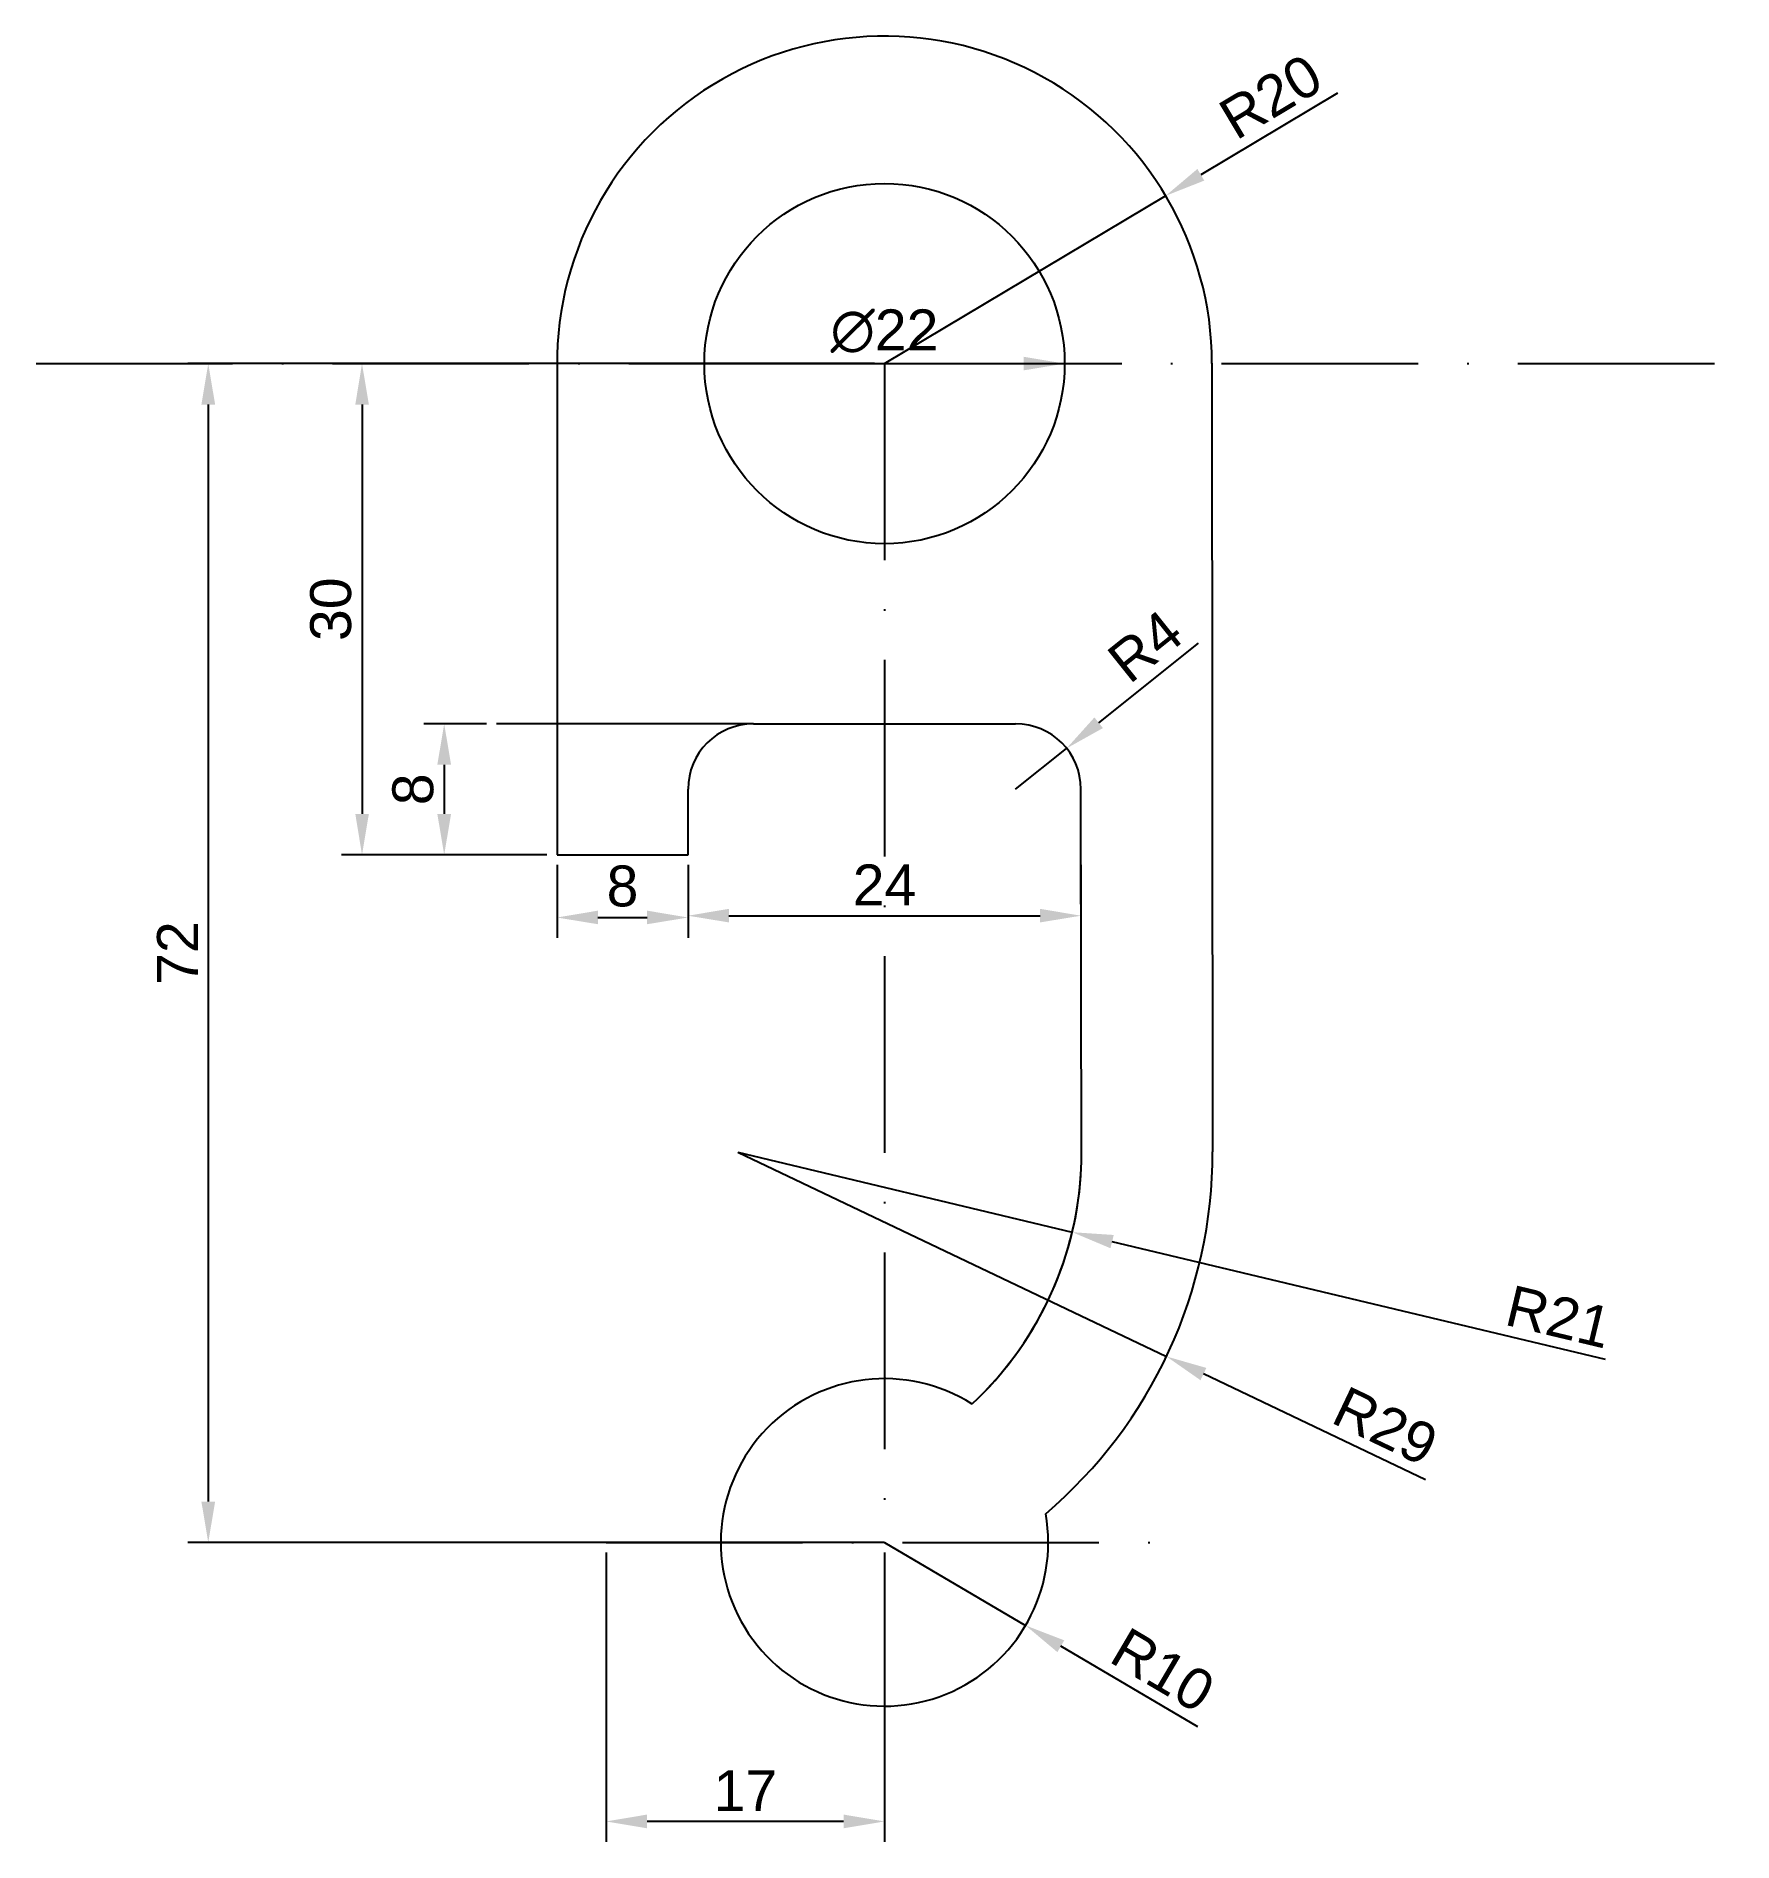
# Model space of a CAD drawing. Header units: millimetres. Extents: x 3141 to 3245, y 1824 to 1935.
import ezdxf

# ---------------------------------------------------------------- set-up
doc = ezdxf.new("R2010")
doc.units = ezdxf.units.MM
doc.linetypes.add('ACAD_ISO10W100', pattern=[18, 12, -3, 0, -3])
doc.layers.add('dash', color=30, linetype='ACAD_ISO10W100')
doc.styles.get("Standard").update_dxf_attribs({"font": 'arial.ttf'})
doc.dimstyles.new('ISO-25', dxfattribs={"dimtxt": 2.5, "dimasz": 2.5, "dimexe": 1.25, "dimexo": 0.625, "dimtad": 1, "dimtxsty": 'Standard', "dimcen": 2.5, "dimadec": 0, "dimazin": 0, "dimtfac": 1, "dimtmove": 0, "dimatfit": 3, "dimfxl": 1, "dimarcsym": 0})

# ---------------------------------------------------------------- blocks, each defined once
blk = doc.blocks.new('*D2')
at = {"color": 0, "lineweight": -2, "transparency": 16777216}
for p, q in [((3192.42, 1914.56), (3150.49, 1914.56)), ((3151.74, 1912.06), (3151.74, 1845.06)), ((3192.42, 1842.56), (3150.49, 1842.56))]:
    blk.add_line(p, q, dxfattribs=at)
at = {"color": 0, "transparency": 16777216}
for points in [[(3151.32, 1912.06), (3152.16, 1912.06), (3151.74, 1914.56)], [(3151.32, 1845.06), (3152.16, 1845.06), (3151.74, 1842.56)]]:
    blk.add_solid(points, dxfattribs=at)
at = {"layer": 'Defpoints', "color": 0, "transparency": 16777216}
for p in [(3193.04, 1914.56), (3151.74, 1842.56), (3193.04, 1842.56)]:
    blk.add_point(p, dxfattribs=at)
at = {"color": 0, "transparency": 16777216, "insert": (3149.86, 1878.56), "char_height": 2.5, "attachment_point": 5, "rotation": 90}
blk.add_mtext('72', dxfattribs=at)
blk = doc.blocks.new('*D4')
at = {"color": 0, "lineweight": -2, "transparency": 16777216}
for p, q in [((3172.42, 1914.56), (3159.88, 1914.56)), ((3161.13, 1912.06), (3161.13, 1887.06)), ((3172.42, 1884.56), (3159.88, 1884.56))]:
    blk.add_line(p, q, dxfattribs=at)
at = {"color": 0, "transparency": 16777216}
for points in [[(3160.72, 1912.06), (3161.55, 1912.06), (3161.13, 1914.56)], [(3160.72, 1887.06), (3161.55, 1887.06), (3161.13, 1884.56)]]:
    blk.add_solid(points, dxfattribs=at)
at = {"layer": 'Defpoints', "color": 0, "transparency": 16777216}
for p in [(3173.04, 1914.56), (3161.13, 1884.56), (3173.04, 1884.56)]:
    blk.add_point(p, dxfattribs=at)
at = {"color": 0, "transparency": 16777216, "insert": (3159.23, 1899.56), "char_height": 2.5, "attachment_point": 5, "rotation": 90}
blk.add_mtext('30', dxfattribs=at)
blk = doc.blocks.new('*D5')
at = {"color": 0, "lineweight": -2, "transparency": 16777216}
for p, q in [((3176.04, 1841.94), (3176.04, 1824.27)), ((3193.04, 1841.94), (3193.04, 1824.27)), ((3190.54, 1825.52), (3178.54, 1825.52))]:
    blk.add_line(p, q, dxfattribs=at)
at = {"color": 0, "transparency": 16777216}
for points in [[(3178.54, 1825.94), (3178.54, 1825.1), (3176.04, 1825.52)], [(3190.54, 1825.94), (3190.54, 1825.1), (3193.04, 1825.52)]]:
    blk.add_solid(points, dxfattribs=at)
at = {"layer": 'Defpoints', "color": 0, "transparency": 16777216}
for p in [(3176.04, 1842.56), (3193.04, 1842.56), (3176.04, 1825.52)]:
    blk.add_point(p, dxfattribs=at)
at = {"color": 0, "transparency": 16777216, "insert": (3184.54, 1827.4), "char_height": 2.5, "attachment_point": 5}
blk.add_mtext('17', dxfattribs=at)
blk = doc.blocks.new('*D6')
at = {"color": 0, "lineweight": -2, "transparency": 16777216}
for p, q in [((3193.04, 1842.56), (3201.66, 1837.49)), ((3212.18, 1831.29), (3203.81, 1836.22))]:
    blk.add_line(p, q, dxfattribs=at)
at = {"color": 0, "transparency": 16777216}
blk.add_solid([(3204.02, 1836.58), (3203.6, 1835.86), (3201.66, 1837.49)], dxfattribs=at)
at = {"layer": 'Defpoints', "color": 0, "transparency": 16777216}
for p in [(3193.04, 1842.56), (3201.66, 1837.49)]:
    blk.add_point(p, dxfattribs=at)
at = {"color": 0, "transparency": 16777216, "insert": (3210.04, 1834.76), "char_height": 2.5, "attachment_point": 5, "rotation": 329.5049}
blk.add_mtext('R10', dxfattribs=at)
blk = doc.blocks.new('*D7')
at = {"color": 0, "lineweight": -2, "transparency": 16777216}
for p, q in [((3184.08, 1866.39), (3210.26, 1853.92)), ((3226.08, 1846.39), (3212.52, 1852.85))]:
    blk.add_line(p, q, dxfattribs=at)
at = {"color": 0, "transparency": 16777216}
blk.add_solid([(3212.7, 1853.22), (3212.34, 1852.47), (3210.26, 1853.92)], dxfattribs=at)
at = {"layer": 'Defpoints', "color": 0, "transparency": 16777216}
for p in [(3184.08, 1866.39), (3210.26, 1853.92)]:
    blk.add_point(p, dxfattribs=at)
at = {"color": 0, "transparency": 16777216, "insert": (3223.63, 1849.66), "char_height": 2.5, "attachment_point": 5, "rotation": 334.5344}
blk.add_mtext('R29', dxfattribs=at)
blk = doc.blocks.new('*D8')
at = {"color": 0, "lineweight": -2, "transparency": 16777216}
for p, q in [((3184.08, 1866.39), (3204.51, 1861.51)), ((3237.07, 1853.74), (3206.94, 1860.93))]:
    blk.add_line(p, q, dxfattribs=at)
at = {"color": 0, "transparency": 16777216}
blk.add_solid([(3207.04, 1861.34), (3206.84, 1860.53), (3204.51, 1861.51)], dxfattribs=at)
at = {"layer": 'Defpoints', "color": 0, "transparency": 16777216}
for p in [(3184.08, 1866.39), (3204.51, 1861.51)]:
    blk.add_point(p, dxfattribs=at)
at = {"color": 0, "transparency": 16777216, "insert": (3234.23, 1856.35), "char_height": 2.5, "attachment_point": 5, "rotation": 346.5715}
blk.add_mtext('R21', dxfattribs=at)
blk = doc.blocks.new('*D10')
at = {"color": 0, "lineweight": -2, "transparency": 16777216}
for p, q in [((3220.7, 1931.07), (3212.36, 1926.1)), ((3193.04, 1914.56), (3210.21, 1924.81))]:
    blk.add_line(p, q, dxfattribs=at)
at = {"color": 0, "transparency": 16777216}
blk.add_solid([(3212.15, 1926.45), (3212.57, 1925.74), (3210.21, 1924.81)], dxfattribs=at)
at = {"layer": 'Defpoints', "color": 0, "transparency": 16777216}
for p in [(3210.21, 1924.81), (3193.04, 1914.56)]:
    blk.add_point(p, dxfattribs=at)
at = {"color": 0, "transparency": 16777216, "insert": (3216.63, 1930.86), "char_height": 2.5, "attachment_point": 5, "rotation": 30.831}
blk.add_mtext('R20', dxfattribs=at)
blk = doc.blocks.new('*D11')
at = {"color": 0, "lineweight": -2, "transparency": 16777216}
blk.add_line((3189.28, 1914.56), (3201.54, 1914.56), dxfattribs=at)
at = {"color": 0, "transparency": 16777216}
blk.add_solid([(3201.54, 1914.98), (3201.54, 1914.15), (3204.04, 1914.56)], dxfattribs=at)
at = {"layer": 'Defpoints', "color": 0, "transparency": 16777216}
for p in [(3182.04, 1914.56), (3204.04, 1914.56)]:
    blk.add_point(p, dxfattribs=at)
at = {"color": 0, "transparency": 16777216, "insert": (3193.04, 1916.54), "char_height": 2.5, "attachment_point": 5}
blk.add_mtext('∅22', dxfattribs=at)
blk = doc.blocks.new('*D13')
at = {"color": 0, "lineweight": -2, "transparency": 16777216}
for p, q in [((3168.73, 1892.56), (3164.9, 1892.56)), ((3166.15, 1890.06), (3166.15, 1887.06)), ((3168.73, 1884.56), (3164.9, 1884.56))]:
    blk.add_line(p, q, dxfattribs=at)
at = {"color": 0, "transparency": 16777216}
for points in [[(3165.73, 1890.06), (3166.57, 1890.06), (3166.15, 1892.56)], [(3165.73, 1887.06), (3166.57, 1887.06), (3166.15, 1884.56)]]:
    blk.add_solid(points, dxfattribs=at)
at = {"layer": 'Defpoints', "color": 0, "transparency": 16777216}
for p in [(3169.35, 1892.56), (3166.15, 1884.56), (3169.35, 1884.56)]:
    blk.add_point(p, dxfattribs=at)
at = {"color": 0, "transparency": 16777216, "insert": (3164.25, 1888.56), "char_height": 2.5, "attachment_point": 5, "rotation": 90}
blk.add_mtext('8', dxfattribs=at)
blk = doc.blocks.new('*D14')
at = {"color": 0, "lineweight": -2, "transparency": 16777216}
for p, q in [((3173.04, 1883.94), (3173.04, 1879.48)), ((3181.04, 1883.94), (3181.04, 1879.48)), ((3175.54, 1880.73), (3178.54, 1880.73))]:
    blk.add_line(p, q, dxfattribs=at)
at = {"color": 0, "transparency": 16777216}
for points in [[(3175.54, 1881.15), (3175.54, 1880.32), (3173.04, 1880.73)], [(3178.54, 1881.15), (3178.54, 1880.32), (3181.04, 1880.73)]]:
    blk.add_solid(points, dxfattribs=at)
at = {"layer": 'Defpoints', "color": 0, "transparency": 16777216}
for p in [(3173.04, 1884.56), (3181.04, 1884.56), (3181.04, 1880.73)]:
    blk.add_point(p, dxfattribs=at)
at = {"color": 0, "transparency": 16777216, "insert": (3177.04, 1882.64), "char_height": 2.5, "attachment_point": 5}
blk.add_mtext('8', dxfattribs=at)
blk = doc.blocks.new('*D15')
at = {"color": 0, "lineweight": -2, "transparency": 16777216}
for p, q in [((3181.04, 1883.94), (3181.04, 1879.59)), ((3205.04, 1883.94), (3205.04, 1879.59)), ((3183.54, 1880.84), (3202.54, 1880.84))]:
    blk.add_line(p, q, dxfattribs=at)
at = {"color": 0, "transparency": 16777216}
for points in [[(3183.54, 1881.26), (3183.54, 1880.43), (3181.04, 1880.84)], [(3202.54, 1881.26), (3202.54, 1880.43), (3205.04, 1880.84)]]:
    blk.add_solid(points, dxfattribs=at)
at = {"layer": 'Defpoints', "color": 0, "transparency": 16777216}
for p in [(3181.04, 1884.56), (3205.04, 1884.56), (3205.04, 1880.84)]:
    blk.add_point(p, dxfattribs=at)
at = {"color": 0, "transparency": 16777216, "insert": (3193.04, 1882.72), "char_height": 2.5, "attachment_point": 5}
blk.add_mtext('24', dxfattribs=at)
blk = doc.blocks.new('*D16')
at = {"color": 0, "lineweight": -2, "transparency": 16777216}
for p, q in [((3212.19, 1897.48), (3206.12, 1892.62)), ((3201.04, 1888.56), (3204.16, 1891.06))]:
    blk.add_line(p, q, dxfattribs=at)
at = {"color": 0, "transparency": 16777216}
blk.add_solid([(3205.86, 1892.95), (3206.38, 1892.3), (3204.16, 1891.06)], dxfattribs=at)
at = {"layer": 'Defpoints', "color": 0, "transparency": 16777216}
for p in [(3204.16, 1891.06), (3201.04, 1888.56)]:
    blk.add_point(p, dxfattribs=at)
at = {"color": 0, "transparency": 16777216, "insert": (3208.96, 1897.3), "char_height": 2.5, "attachment_point": 5, "rotation": 38.6562}
blk.add_mtext('R4', dxfattribs=at)

msp = doc.modelspace()

# ---------------------------------------------------------------- linework, layer by layer
for p, q in [((3173.041, 1914.564), (3173.041, 1884.564)), ((3213.041, 1914.581), (3213.081, 1866.415)), ((3185.041, 1892.564), (3169.353, 1892.564)), ((3185.041, 1892.564), (3201.041, 1892.564)), ((3181.041, 1884.564), (3181.041, 1888.564)), ((3205.041, 1884.564), (3205.041, 1888.564)), ((3205.081, 1866.432), (3205.041, 1886.564)), ((3173.041, 1884.564), (3181.041, 1884.564))]:
    msp.add_line(p, q)
msp.add_circle((3193.041, 1914.564), 11)
for centre, radius, start, end in [((3193.041, 1914.564), 20, 0, 182.39989), ((3185.041, 1888.564), 4, 90, 180), ((3201.041, 1888.564), 4, 0, 90), ((3184.081, 1866.391), 21, 312.93602, 0.11407), ((3184.081, 1866.391), 29, 310.42612, 0.04773), ((3184.081, 1866.391), 21, 312.93602, 356.0963), ((3193.041, 1842.564), 10, 57.69047, 10.07925)]:
    msp.add_arc(centre, radius, start, end)
at = {"layer": 'dash'}
for p, q in [((3141.226, 1914.564), (3244.855, 1914.564)), ((3193.041, 1914.564), (3193.041, 1842.564)), ((3193.041, 1842.564), (3176.041, 1842.564)), ((3176.041, 1842.564), (3210.041, 1842.564))]:
    msp.add_line(p, q, dxfattribs=at)

# ---------------------------------------------------------------- dimensions: what is measured, and where the dimension line sits
for center, mpoint, picture, middle in [((3193.041, 1914.564), (3210.214, 1924.815), '*D10', (3216.631, 1930.859)), ((3201.041, 1888.564), (3204.164, 1891.063), '*D16', (3208.956, 1897.297)), ((3193.041, 1842.564), (3201.657, 1837.49), '*D6', (3210.039, 1834.76))]:
    dim = msp.add_radius_dim(center=center, mpoint=mpoint, dimstyle='ISO-25')
    dim.commit()
    dim.dimension.update_dxf_attribs({"geometry": picture, "text_midpoint": middle})
dim = msp.add_diameter_dim_2p(p1=(3182.041, 1914.564), p2=(3204.041, 1914.564), dimstyle='ISO-25')
dim.commit()
dim.dimension.update_dxf_attribs({"geometry": '*D11', "text_midpoint": (3193.041, 1914.564), "dimtype": 163})
for base, p1, p2, picture, middle in [((3151.741, 1842.564), (3193.041, 1914.564), (3193.041, 1842.564), '*D2', (3149.861, 1878.564)), ((3161.135, 1884.564), (3173.041, 1914.564), (3173.041, 1884.564), '*D4', (3159.233, 1899.564)), ((3166.15, 1884.564), (3169.353, 1892.564), (3169.353, 1884.564), '*D13', (3164.249, 1888.564))]:
    dim = msp.add_linear_dim(base=base, p1=p1, p2=p2, angle=90, dimstyle='ISO-25')
    dim.commit()
    dim.dimension.update_dxf_attribs({"geometry": picture, "text_midpoint": middle})
for base, p1, p2, picture, middle in [((3181.041, 1880.734), (3173.041, 1884.564), (3181.041, 1884.564), '*D14', (3177.041, 1882.635)), ((3205.045, 1880.844), (3181.041, 1884.564), (3205.045, 1884.564), '*D15', (3193.043, 1882.724)), ((3176.041, 1825.521), (3193.041, 1842.564), (3176.041, 1842.564), '*D5', (3184.541, 1827.401))]:
    dim = msp.add_linear_dim(base=base, p1=p1, p2=p2, dimstyle='ISO-25')
    dim.commit()
    dim.dimension.update_dxf_attribs({"geometry": picture, "text_midpoint": middle})
for mpoint, picture, middle in [((3210.263, 1853.921), '*D7', (3222.815, 1847.944)), ((3204.507, 1861.514), '*D8', (3233.792, 1854.522))]:
    dim = msp.add_radius_dim(center=(3184.081, 1866.391), mpoint=mpoint, dimstyle='ISO-25')
    dim.commit()
    dim.dimension.update_dxf_attribs({"geometry": picture, "text_midpoint": middle, "dimtype": 164})

doc.saveas('drawing.dxf')
